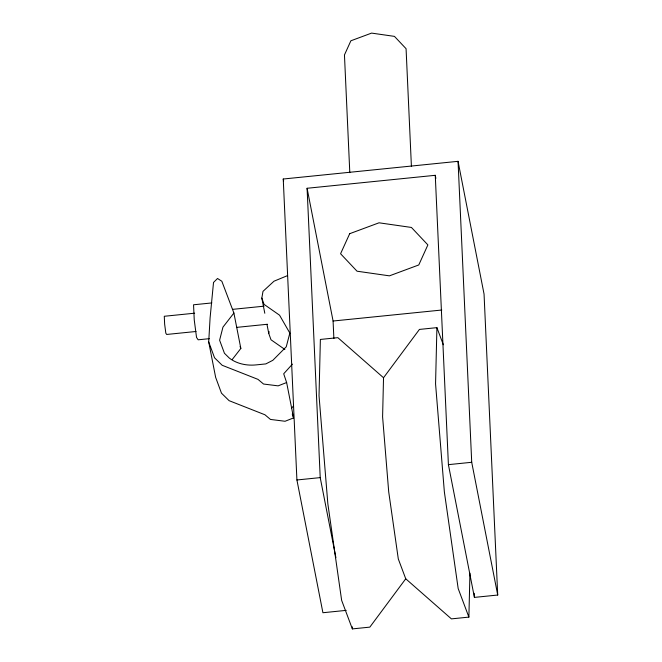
<?xml version="1.0" encoding="UTF-8"?>
<svg xmlns="http://www.w3.org/2000/svg" width="662" height="662" viewBox="0 0 662 662"><rect width="100%" height="100%" fill="white"/><g stroke="black" fill="none" stroke-linecap="round" stroke-linejoin="round"><path stroke-width="0.99" d="M443.341 344.778L436.912 327.649L419.427 329.419L383.53 377.754L382.595 416.812L388.71 491.866L398.301 558.96L405.74 578.795L369.835 627.129L352.358 628.9L352.407 626.856M436.912 327.649L435.563 383.877L444.368 491.949L458.178 588.559L468.886 617.108L451.41 618.879L405.74 578.795M468.886 617.108L469.946 573.143M292.422 364.125L283.7 373.79L286.629 382.528L293.564 417.929L285.057 421.264L270.468 419.435L264.932 414.768L229.093 400.667L221.48 393.178L215.647 377.365L208.712 341.964L210.086 317.95L213.52 282.451L217.525 278.487L221.836 281.251L233.901 313.043L240.836 348.444L232.321 359.408M264.8 313.267L261.829 298.09L262.996 291.354L273.994 281.209L287.333 275.69M284.867 349.453L270.998 339.772L268.764 333.491L269.095 331.563M233.901 313.043L222.953 327.136L219.61 340.21L224.435 353.26L229.3 358.059A35.309 27.854 -11.1 0 0 256.053 364.903L265.834 363.91L272.835 360.302L286.257 346.797L289.84 333.085L279.563 315.195L264.064 304.371L261.829 298.09M291.429 408.305L293.415 406.112M286.629 382.528L278.123 385.863L263.534 384.034L257.998 379.376L222.159 365.267L214.546 357.778L208.712 341.964M346.226 610.372L322.915 612.731L296.915 479.975L283.245 179.013L458.046 161.329L484.054 294.077L497.716 595.039L474.414 597.397L448.406 464.65L435.265 175.306L307.085 188.273L320.218 477.616L335.907 557.677M211.857 302.931L193.552 304.785L194.239 319.878L196.531 337.397L198.137 339.805L209.324 338.671M194.653 313.2L164.284 316.27L164.639 324.115L165.831 333.209L166.667 334.459L196.026 331.488M232.428 309.377L264.08 306.175M236.855 327.359L267.481 324.256M307.085 188.273L333.085 321.02L441.786 310.023M296.915 479.975L320.218 477.616M448.406 464.65L471.716 462.291L497.716 595.039M383.53 377.754L337.86 337.67L320.375 339.44L319.026 395.669L327.839 503.741L341.642 600.351L352.358 628.9M240.099 346.516L240.836 348.444M292.265 414.048L293.564 417.929M435.265 175.306L435.861 178.343M283.245 179.013L283.642 181.04M266.976 324.388L268.764 333.491M458.046 161.329L471.716 462.291M474.224 593.276L474.414 597.397M411.416 166.427L406.071 48.698L394.453 36.377L371.597 33.1L350.885 40.787L344.455 54.938L349.801 172.666M333.085 321.02L333.88 338.53M349.685 233.694L340.574 253.745L357.033 271.205L389.43 275.847L418.773 264.957L427.884 244.907L411.425 227.447L379.036 222.804L349.685 233.694"/></g></svg>
